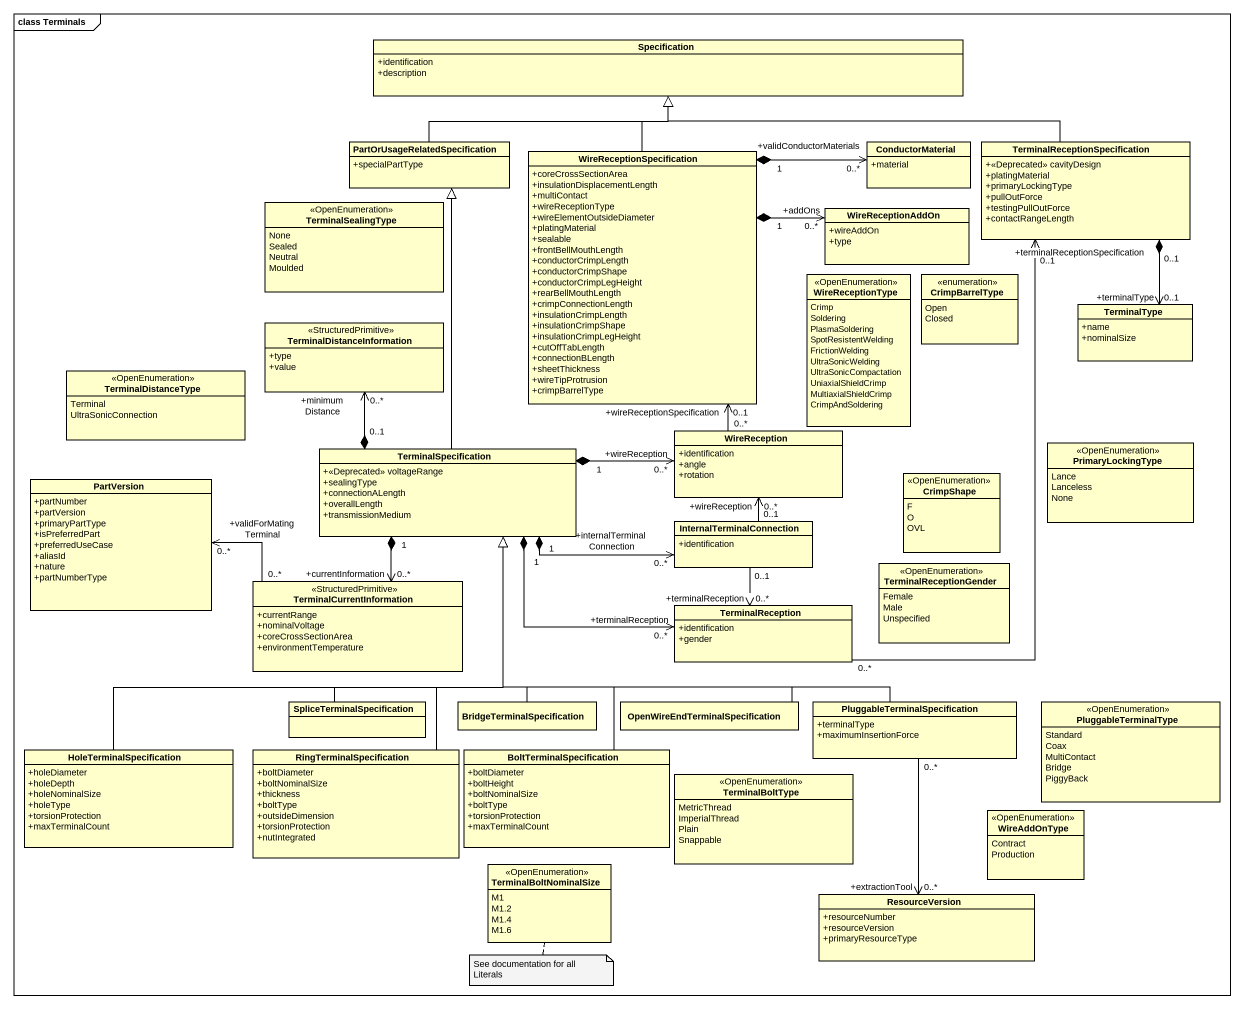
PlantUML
@startuml
mainframe class Terminals
hide circle
hide empty members
skinparam classAttributeIconSize 0
class Specification {
  +identification
  +description
}
class "PartOrUsageRelatedSpecification" as PartOrUsageRelatedSpecificat {
  +specialPartType
}
class WireReceptionSpecification {
  +coreCrossSectionArea
  +insulationDisplacementLength
  +multiContact
  +wireReceptionType
  +wireElementOutsideDiameter
  +platingMaterial
  +sealable
  +frontBellMouthLength
  +conductorCrimpLength
  +conductorCrimpShape
  +conductorCrimpLegHeight
  +rearBellMouthLength
  +crimpConnectionLength
  +insulationCrimpLength
  +insulationCrimpShape
  +insulationCrimpLegHeight
  +cutOffTabLength
  +connectionBLength
  +sheetThickness
  +wireTipProtrusion
  +crimpBarrelType
}
class ConductorMaterial {
  +material
}
class "TerminalReceptionSpecification" as TerminalReceptionSpecificati {
  +<<Deprecated>> cavityDesign
  +platingMaterial
  +primaryLockingType
  +pullOutForce
  +testingPullOutForce
  +contactRangeLength
}
enum TerminalSealingType <<OpenEnumeration>> {
  None
  Sealed
  Neutral
  Moulded
}
class WireReceptionAddOn {
  +wireAddOn
  +type
}
enum WireReceptionType <<OpenEnumeration>> {
  Crimp
  Soldering
  PlasmaSoldering
  SpotResistentWelding
  FrictionWelding
  UltraSonicWelding
  UltraSonicCompactation
  UniaxialShieldCrimp
  MultiaxialShieldCrimp
  CrimpAndSoldering
}
enum CrimpBarrelType {
  Open
  Closed
}
class TerminalDistanceInformation <<StructuredPrimitive>> {
  +type
  +value
}
class TerminalType {
  +name
  +nominalSize
}
enum TerminalDistanceType <<OpenEnumeration>> {
  Terminal
  UltraSonicConnection
}
class WireReception {
  +identification
  +angle
  +rotation
}
class TerminalSpecification {
  +<<Deprecated>> voltageRange
  +sealingType
  +connectionALength
  +overallLength
  +transmissionMedium
}
enum CrimpShape <<OpenEnumeration>> {
  F
  O
  OVL
}
enum PrimaryLockingType <<OpenEnumeration>> {
  Lance
  Lanceless
  None
}
class PartVersion {
  +partNumber
  +partVersion
  +primaryPartType
  +isPreferredPart
  +preferredUseCase
  +aliasId
  +nature
  +partNumberType
}
class InternalTerminalConnection {
  +identification
}
class TerminalCurrentInformation <<StructuredPrimitive>> {
  +currentRange
  +nominalVoltage
  +coreCrossSectionArea
  +environmentTemperature
}
enum TerminalReceptionGender <<OpenEnumeration>> {
  Female
  Male
  Unspecified
}
class TerminalReception {
  +identification
  +gender
}
class SpliceTerminalSpecification
class BridgeTerminalSpecification
class "OpenWireEndTerminalSpecification" as OpenWireEndTerminalSpecifica
class "PluggableTerminalSpecification" as PluggableTerminalSpecificati {
  +terminalType
  +maximumInsertionForce
}
enum PluggableTerminalType <<OpenEnumeration>> {
  Standard
  Coax
  MultiContact
  Bridge
  PiggyBack
}
class HoleTerminalSpecification {
  +holeDiameter
  +holeDepth
  +holeNominalSize
  +holeType
  +torsionProtection
  +maxTerminalCount
}
class RingTerminalSpecification {
  +boltDiameter
  +boltNominalSize
  +thickness
  +boltType
  +outsideDimension
  +torsionProtection
  +nutIntegrated
}
class BoltTerminalSpecification {
  +boltDiameter
  +boltHeight
  +boltNominalSize
  +boltType
  +torsionProtection
  +maxTerminalCount
}
enum TerminalBoltType <<OpenEnumeration>> {
  MetricThread
  ImperialThread
  Plain
  Snappable
}
enum WireAddOnType <<OpenEnumeration>> {
  Contract
  Production
}
enum TerminalBoltNominalSize <<OpenEnumeration>> {
  M1
  M1.2
  M1.4
  M1.6
}
class ResourceVersion {
  +resourceNumber
  +resourceVersion
  +primaryResourceType
}
PartOrUsageRelatedSpecificat -right-|> Specification
WireReceptionSpecification -up-|> Specification
WireReceptionSpecification "1" *-right-> "0..*\n+validConductorMaterials" ConductorMaterial
WireReceptionSpecification "1" *-right-> "0..*\n+addOns" WireReceptionAddOn
TerminalReceptionSpecificati -left-|> Specification
TerminalReceptionSpecificati "0..1" *--> "+terminalType\n0..1" TerminalType
WireReception "0..*" -up-> "+wireReceptionSpecification\n0..1" WireReceptionSpecification
TerminalSpecification -up-|> PartOrUsageRelatedSpecificat
TerminalSpecification "0..1" *-up-> "+minimumDistance\n0..*" TerminalDistanceInformation
TerminalSpecification "1" *-right-> "+wireReception\n0..*" WireReception
TerminalSpecification "1" *-right-> "+internalTerminalConnection\n0..*" InternalTerminalConnection
TerminalSpecification "1" *-right-> "+terminalReception\n0..*" TerminalReception
InternalTerminalConnection "0..1" -up-> "+wireReception\n0..*" WireReception
InternalTerminalConnection "0..1" --> "+terminalReception\n0..*" TerminalReception
TerminalCurrentInformation "+currentInformation\n0..*" <-up-* "1" TerminalSpecification
TerminalCurrentInformation "0..*" -left-> "0..*\n+validForMatingTerminal" PartVersion
TerminalReception "0..*" -up-> "+terminalReceptionSpecification\n0..1" TerminalReceptionSpecificati
SpliceTerminalSpecification -up-|> TerminalSpecification
BridgeTerminalSpecification -up-|> TerminalSpecification
OpenWireEndTerminalSpecifica -up-|> TerminalSpecification
PluggableTerminalSpecificati -left-|> TerminalSpecification
PluggableTerminalSpecificati "0..*" --> "+extractionTool\n0..*" ResourceVersion
HoleTerminalSpecification -up-|> TerminalSpecification
RingTerminalSpecification -up-|> TerminalSpecification
BoltTerminalSpecification -up-|> TerminalSpecification
note bottom of TerminalBoltNominalSize : See documentation for all Literals
@enduml
